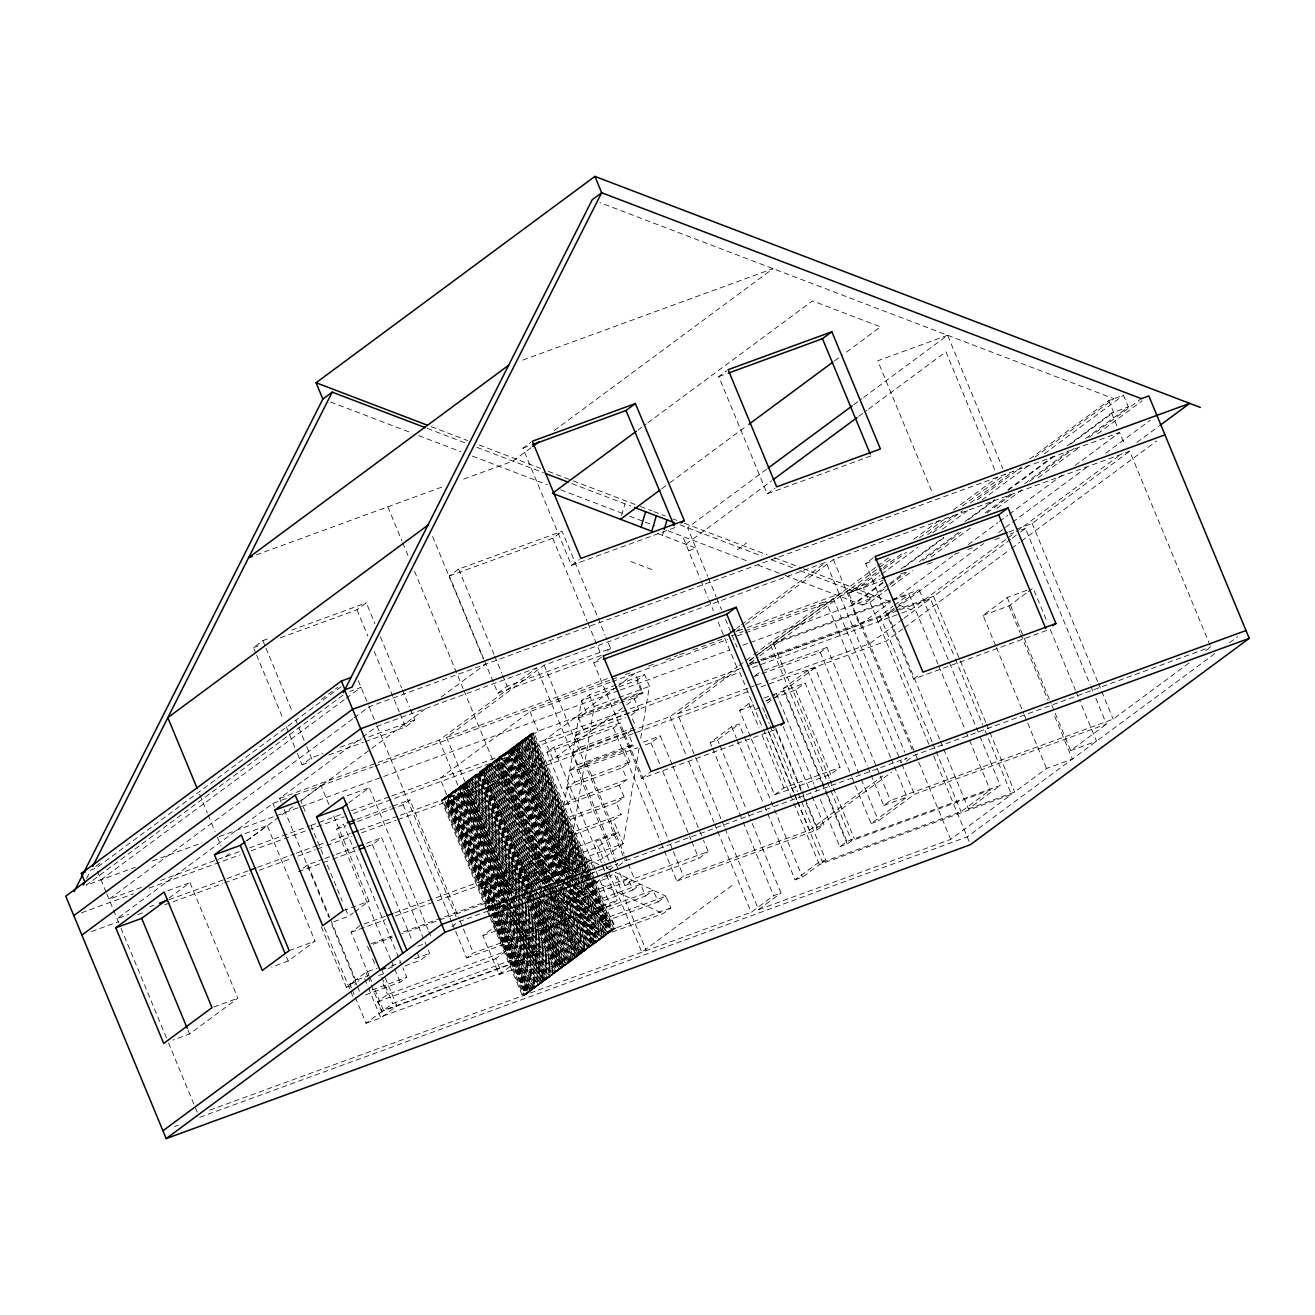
<?xml version="1.0" encoding="UTF-8"?>
<svg xmlns="http://www.w3.org/2000/svg" width="1315" height="1315" viewBox="0 0 1315 1315"><rect width="100%" height="100%" fill="white"/><g stroke="black" fill="none" stroke-linecap="round" stroke-linejoin="round"><path stroke-width="0.75" stroke-dasharray="5 3.75" d="M616.012 685.066L589.334 694.83L581.542 700.583L558.102 840.384L557.05 854.273L564.825 848.504L599.13 864.678M589.334 694.83L594.183 706.549L567.817 863.856L558.119 840.416L565.894 834.647L621.173 814.462L616.308 802.742L624.099 796.972L619.234 785.252L627.025 779.499L622.176 767.779L629.951 762.026L625.102 750.306L632.877 744.537L628.028 732.817L634.257 728.214M639.074 748.268L623.096 843.655L603.01 858.514L486.566 901.054L506.637 886.211L623.096 843.655L613.382 820.215L621.173 814.462M640.75 738.274L649.446 686.348L644.597 674.628L617.918 684.375M621.617 515.447L625.019 503.859M662.497 535.337L663.631 531.474M86.593 878.552L90.932 869.971L96.11 868.081L341.358 686.578M255.866 653.243L253.516 647.572L262.868 640.635L268.622 638.531M674.907 527.562L571.466 565.368L522.926 448.185L530.75 442.382M531.063 447.708L512.949 461.105L460.99 480.09M554.092 430.646L773.006 268.638L520.247 361.017M280.325 637.759L356.957 609.765L366.31 602.845L374.923 623.622M638.038 430.005L646.257 423.907M647.917 422.69L812.506 300.888L880.54 326.843L844.329 353.653M483.772 659.177L449.319 576.019L458.672 569.083L562.113 531.276L597.355 616.341M871.007 455.911L767.27 493.815L718.73 376.632L726.554 370.83M95.864 866.322L102.455 861.44M321.353 699.432L337.824 687.252M449.319 576.019L552.76 538.213L562.113 531.276M342.952 695.175L86.198 885.192L135.33 867.243M100.976 879.784L344.563 699.514M346.207 698.298L361.033 687.334L349.938 691.378M661.626 488.851L668.217 483.986M669.861 482.769L747.216 425.518M834.45 360.951L842.685 354.869M352.634 718.976L109.03 899.246L143.647 886.589M354.277 717.743L369.088 706.796L1119.64 432.504L1124.769 444.881M297.354 753.413L302.055 764.755L311.408 757.818L322.898 753.627M571.466 565.368L579.29 559.582M286.374 798.468L272.879 803.399L117.084 918.692L128.656 914.467M281.147 802.199L279.585 798.435L360.885 738.274M362.513 737.074L377.142 726.242L536.75 667.921L615.469 857.972M169.043 898.112L189.985 882.612L237.867 998.233L189.557 1033.985L172.939 1040.066M246.612 840.696L267.142 825.508L315.025 941.145L288.199 961.002L271.564 967.084M225.44 856.706L232.032 851.824M246.842 840.86L294.576 805.536M301.151 800.671L370.288 749.517M371.931 748.301L427.901 706.878M441.067 697.131L485.498 664.239M365.274 741.644L405.497 726.948L414.85 720.028L410.165 708.686M766.563 469.258L687.548 527.726L707.634 576.2M853.797 404.691L862.015 398.609M863.659 397.393L947.605 335.259L1002.868 468.682M685.904 544.262L771.478 480.928M858.711 416.362L866.947 410.28M868.59 409.064L945.945 351.812L995.455 471.329M348.754 802.873L369.285 787.685L428.016 929.475M484.545 661.067L497.859 693.202L507.212 686.266L610.653 648.476L605.968 637.134M767.27 493.815L775.094 488.029M279.585 798.435L439.194 740.115L536.75 667.921M512.045 895.482L446.574 737.419L544.131 665.226L826.017 562.212L904.736 752.262M390.719 959.539L336.689 829.107L343.412 824.143L399.004 958.356M303.157 868.196L307.841 864.728L322.997 859.188M737.304 549.834L746.69 542.881M607.546 650.777L610.653 648.476M774.65 729.841L641.654 778.447L593.755 662.826L601.58 657.04M357.598 821.464L403.195 804.796L409.902 799.832L459.231 918.938M610.193 682.321L530.077 711.596L439.9 778.332L492.122 904.309M366.688 846.729L372.375 844.657L381.728 837.737L423.348 938.187M593.986 877.664L533.972 732.767L531.013 733.852L441.38 800.194L486.583 909.323M533.972 732.767L444.339 799.109L492.78 916.062M447.955 797.794L538.131 731.058L643.051 692.709L634.997 673.264L618.609 685.394M616.965 686.611L544.821 740L552.875 759.445L625.019 706.056M619.234 785.252L563.971 805.454L571.762 799.701L566.897 787.981L574.688 782.211L569.822 770.491L577.614 764.738L572.765 753.018L580.54 747.265L575.691 735.545L583.466 729.776L578.616 718.056L586.408 712.303L622.603 699.07M586.408 712.303L581.542 700.583L636.822 680.381L644.597 674.628M595.448 869.494L546.909 752.279L553.615 747.314L620.121 723.02L669.45 842.11M578.616 718.056L633.879 697.87L641.671 692.101L636.822 680.381M626.663 704.84L643.051 692.709M736.597 628.389L739.835 625.989M741.463 624.773L826.017 562.212M333.796 921.716L348.574 916.308L353.275 912.824M354.853 911.673L368.973 901.219L332.859 814.034M735.858 631.71L743.978 625.693M745.605 624.477L833.398 559.516L1129.7 451.226L1210.753 646.931L1205.888 650.547M546.909 752.279L613.415 727.984L620.121 723.02M633.879 697.87L638.745 709.59L630.953 715.344L635.803 727.063M368.841 975.007L351.121 932.236L360.326 925.415M615.519 862.739L577.038 769.867L586.408 762.93L635.655 744.931M1046.559 630.477L913.563 679.082L865.664 563.461L873.489 557.675M400.352 815.185L670.14 716.593L737.386 666.837M739.014 665.62L752.131 655.906M753.774 654.706L825.935 601.3L890.633 757.489M724.302 826.806L677.537 713.897L738.323 668.908L762.749 728.379M749.55 660.59L754.399 657.007M756.01 655.807L770.574 645.04L909.125 594.413L937.957 664.026M829.272 778.25L773.253 643.051L833.316 598.604L883.269 580.342M749.238 660.985L757.44 654.919M759.084 653.719L875.774 567.357M877.417 566.14L888.956 557.593M913.711 539.281L940.093 519.754M953.293 509.99L997.822 477.033M750.076 663.138L758.262 657.073M759.906 655.856L893.049 557.33M919.448 537.802L944.186 519.491M962.333 506.061L1005.202 474.321M883.154 582.857L853.534 604.785L848.668 593.065L881.592 568.705M883.236 567.488L901.334 554.092M927.683 534.597L955.66 513.886M970.47 502.922L1013.257 471.263M1029.727 459.083L1108.726 400.615L1123.503 395.207L1128.352 406.927L1085.565 438.602M853.846 591.175L881.823 570.463M883.466 569.247L906.512 552.201M932.845 532.707L962.481 510.779M977.292 499.815L1021.722 466.924M1034.889 457.193L1113.904 398.724L599.87 202.576M645.238 744.947L650.925 742.86L660.294 735.94L672.064 764.36M848.668 593.065L863.445 587.673L879.916 575.477M881.56 574.261L917.771 547.467M942.461 529.205L968.793 509.71M981.96 499.963L1029.694 464.639M1044.505 453.675L1123.503 395.207M755.139 675.696L760.497 671.718M882.809 582.364L851.528 605.508L859.583 624.97L890.863 601.826M900.907 568.968L943.71 537.293M965.095 521.463L994.732 499.536M1007.898 489.788L1052.329 456.913M1067.155 445.949L1111.586 413.058L1128.352 406.927M904.556 567.028L944.055 537.786M968.744 519.524L995.077 500.029M1008.243 490.281L1055.978 454.957M1070.788 443.993L1113.575 412.335L1108.726 400.615M888.052 584.764L868.311 599.377L863.445 587.673M889.696 583.548L902.863 573.8M919.333 561.62L958.832 532.394M985.165 512.899L1009.854 494.637M1024.664 483.673L1067.468 451.998M351.401 987.927L349.856 984.212L365.964 972.295L377.043 968.234M785.039 575.411L862.541 604.999L888.332 585.915M889.976 584.698L906.413 572.535M922.834 560.371L960.624 532.411M986.908 512.949L1011.564 494.719M1029.629 481.339L1073.993 448.514M1088.787 437.566L1141.354 398.659M321.255 926.631L346.371 987.286L355.74 980.349L368.989 975.516M564.842 848.537L509.579 868.722L481.717 889.351L598.161 846.794L618.231 831.935L501.788 874.491L506.637 886.211L519.507 892.277L471.97 777.543L474.929 776.475M862.541 604.999L870.02 602.254L889.828 587.608M891.471 586.391L912.922 570.513M931.069 557.083L970.667 527.792M997.066 508.248L1021.804 489.936M1038.308 477.723L1079.549 447.199M1097.696 433.769L1142.242 400.812M641.654 778.447L651.04 771.494M750.471 736.712L739.589 710.462L748.958 703.541L752.706 702.161M753.791 676.683L820.297 652.388L827.004 647.424L876.332 766.514M451.834 926.664L458.212 921.947L617.803 863.626L609.667 869.642M892.507 600.61L953.408 555.538M968.218 544.574L997.838 522.647M999.499 521.43L1007.717 515.332M1009.361 514.116L1062.043 475.142M1075.21 465.395L1119.64 432.504M509.579 868.722L514.428 880.442L522.203 874.689M760.695 659.555L879.998 615.962L892.934 606.379M894.562 605.179L909.125 594.413M711.76 746.361L710.182 742.581L731.65 726.702L739.046 723.99L770.36 799.619M766.481 700.928L774.749 694.813M827.365 794.194L783.51 688.32L807.657 670.453L815.053 667.757L860.47 777.395M939.617 739.326L887.395 613.25L896.929 606.199M898.523 605.015L919.185 589.728L979.215 734.608M710.182 742.581L717.579 739.885L739.046 723.99M767.27 703.114L773.878 698.216M775.521 696.999L783.789 690.885L821.365 781.636M815.053 667.757L790.89 685.625L783.51 688.32M405.102 965.818L420.258 960.279L429.627 953.359L424.12 940.093M878.091 621.716L894.578 609.503M896.238 608.286L983.669 543.572M998.512 532.591L1089.247 465.444M1105.751 453.231L1150.296 420.258M365.488 994.88L400.122 982.223L406.828 977.259L402.916 967.807M773.286 698.15L795.756 689.948L805.109 683.011L840.055 767.385L830.702 774.321L774.551 794.835L751.243 738.586M505.683 951.271L495.771 958.602L501.64 972.738L383.405 1015.953L377.553 1001.8L387.465 994.469L505.683 951.271L490.922 915.635M577.482 854.487L569.691 860.257L514.428 880.442M901.794 613.053L910.917 609.716L1006.6 538.903M1008.26 537.687L1014.851 532.789M1016.511 531.572L1122.09 453.445M1136.933 442.448L1158.384 426.57M902.501 619.381L869.642 643.693L765.905 681.597M904.145 618.165L930.428 598.703L954.591 657.04M887.395 613.25L933.568 596.385L1010.676 539.314M1012.303 538.114L1018.878 533.249M1020.506 532.033L1025.437 528.4L1090.135 684.573M1009.049 531.868L1032.143 523.436L1129.7 451.226M355.247 997.23L366.047 1023.267L392.692 1003.542L540.465 949.545L513.82 969.27L499.043 974.662L482.852 935.606L498.96 923.689L513.738 918.281L529.912 957.353L382.139 1011.35L368.266 977.867M590.106 860.454L582.331 866.207L527.068 886.409L534.843 880.639L590.106 860.454L593.575 868.82M902.632 628.965L886.146 641.161L760.777 686.972M904.293 627.732L1009.871 549.604M1011.531 548.371L1019.766 542.273M1021.426 541.057L1156.707 440.936M482.852 935.606L497.629 930.198L513.738 918.281M366.047 1023.267L380.824 1017.859L396.916 1005.942L384.588 976.19M455.664 931.464L466.628 957.928L473.334 952.964L520.247 935.82L596.665 879.258M550.262 893.296L552.333 898.326L558.563 893.707M512.834 897.356L527.644 933.124L602.434 877.763M618.691 865.73L625.2 860.914L907.071 757.917L900.578 762.716M552.333 898.326L607.612 878.124L612.28 874.672M995.619 645.616L983.094 615.371L1007.241 597.487L1027.557 590.057M628.028 878.321L572.765 898.523L564.973 904.276L620.236 884.091L628.028 878.321L632.877 890.041L577.614 910.243L585.389 904.473L640.668 884.288L645.517 896.008L590.254 916.193L598.029 910.44L653.292 890.239L658.158 901.959L602.878 922.16L598.029 910.44M499.043 974.662L515.135 962.744M616.291 864.645L624.937 885.488L634.29 878.568L708.177 851.561L703.476 840.186M983.094 615.371L1008.95 605.919L1026.653 592.802M1028.264 591.619L1033.097 588.035L1047.2 622.061M913.563 679.082L919.826 674.447M466.628 957.928L610.341 905.41L617.047 900.446L605.295 872.092M632.877 890.041L640.668 884.288M774.551 794.835L783.904 787.915L840.055 767.385M602.878 922.16L610.67 916.391L665.932 896.205L670.798 907.925L663.007 913.678L605.377 934.521M645.517 896.008L653.292 890.239M624.937 885.488L698.824 858.481L708.177 851.561M664.305 850.854L676.831 881.116L683.537 876.152L809.53 830.11L882.694 775.965M494.572 911.903L528.088 992.825L525.408 994.814L493.552 917.936M489.032 905.065L525.671 993.515L528.614 992.431L529.698 991.625L496.955 912.594M494.522 912.972L527.282 992.315L530.224 991.231L531.309 990.442L495.443 903.882M496.149 912.084L528.893 991.132L531.835 990.047L532.92 989.242L501.738 913.974M494.111 903.767L529.961 990.327L534.531 988.058L504.122 914.665M531.572 989.143L536.142 986.858L505.733 913.481M533.183 987.943L537.753 985.675L507.343 912.281M534.794 986.76L539.364 984.491L509.743 912.972M503.415 904.243L536.931 985.165L539.89 984.08L540.975 983.291L508.231 904.26M508.921 912.462L538.542 983.982L541.501 982.897L542.569 982.108L512.965 910.588M508.987 907.514L540.153 982.782L543.111 981.697L544.18 980.908L514.576 909.405M509.694 904.276L541.764 981.598L544.722 980.513L545.791 979.724L511.502 896.912M514.543 910.769L543.374 980.398L546.333 979.313L547.402 978.524L518.57 908.895M514.592 905.821L544.985 979.215L547.944 978.13L549.013 977.341L518.62 903.947M513.08 897.093L546.596 978.015L549.555 976.93L550.623 976.141L518.669 898.983M517.814 903.438L548.207 976.831L551.166 975.746L552.234 974.957L524.175 907.202M521.759 907.892L549.818 975.631L552.777 974.547L553.845 973.757L524.225 902.254M521.808 902.928L551.429 974.448L554.388 973.363L555.456 972.574L527.397 904.819M552.497 973.642L557.067 971.374L524.34 892.343M554.108 972.459L558.678 970.191L531.391 904.325M555.719 971.259L560.289 968.991L531.457 899.361M557.33 970.075L561.899 967.807L529.945 890.65M530.882 901.137L558.941 968.876L563.51 966.607L537.013 902.632M534.597 903.306L561.094 967.298L564.053 966.213L565.121 965.424L537.062 897.668M536.208 902.123L562.705 966.098L565.664 965.013L566.732 964.224L538.673 896.485M537.819 900.923L564.316 964.914L567.275 963.829L568.343 963.04L541.846 899.049M540.202 901.613L565.927 963.714L568.885 962.629L569.954 961.84L544.229 899.739M538.69 892.901L567.538 962.531L570.48 961.446L571.565 960.657L542.717 891.028M543.424 899.23L569.148 961.331L572.091 960.246L573.176 959.457L545.889 893.592M545.807 899.92L570.759 960.147L573.702 959.062L574.787 958.273L548.273 894.282M545.856 894.973L572.37 958.947L575.312 957.862L576.397 957.073L546.777 885.57M547.467 893.773L573.981 957.764L578.008 955.89L553.056 895.663M550.64 896.353L575.576 956.564L578.534 955.479L579.619 954.69L554.667 894.479M549.374 889.91L576.66 955.775L580.145 954.295L581.23 953.507L553.944 887.641M554.108 896.238L578.271 954.575L581.756 953.096L582.841 952.307L558.678 893.97M554.157 891.291L579.882 953.391L584.435 951.123L560.124 892.556M581.493 952.192L586.046 949.923L562.672 893.477M558.694 890.386L583.63 950.614L586.589 949.529L587.657 948.74L561.16 884.748M560.305 889.203L585.241 949.414L589.268 947.54L565.894 891.093M563.478 891.767L586.852 948.23L590.879 946.356L568.277 891.784M507.409 751.325L588.462 947.03L592.49 945.156L566.765 883.055M565.91 887.51L590.073 945.847L594.101 943.973L571.499 889.4M569.083 890.074L591.684 944.647L595.711 942.773L573.899 890.091M566.009 877.598L593.295 943.463L597.322 941.589L571.598 879.488M573.077 889.581L594.906 942.263L597.865 941.178L598.933 940.389L577.104 887.707M573.126 884.617L596.517 941.08L600.544 939.206L578.715 886.507M571.63 875.905L598.128 939.88L602.155 938.006L577.219 877.795M576.348 882.234L599.739 938.696L603.766 936.822L581.937 884.124M600.807 937.891L605.377 935.623L584.337 884.814M602.418 936.707L606.988 934.439L585.948 883.631M604.029 935.507L615.519 928.111L610.67 916.391M658.158 901.959L665.932 896.205L615.387 872.338L620.236 884.091M731.962 885.57L641.852 952.257L608.451 871.631M805.224 799.175L816.911 827.398L891.702 772.053M906.331 761.221L914.467 755.205L1210.753 646.931M676.831 881.116L817.223 829.814L823.93 824.834L810.615 792.698M871.188 775.258L883.729 805.503L890.436 800.539L1113.197 719.124L1189.615 662.579M209.71 1110.172L751.21 912.298L773.615 895.712L780.995 893.016L750.471 819.278M767.681 813.656L795.082 879.817L818.357 862.607L825.738 859.895L801.46 801.295M820.248 799.454L839.825 846.712L846.926 841.452L1000.255 785.417L979.987 736.499M855.424 785.762L871.089 823.568L906.988 797.005L891.406 759.363M725.075 828.68L758.591 909.602L780.995 893.016M795.082 879.817L802.479 877.121L819.377 864.613L1011.498 794.408L983.423 726.669M797.58 802.068L822.516 862.278L825.738 859.895M839.825 846.712L847.205 844.016L851.643 840.729L990.179 790.101L969.139 739.293M871.089 823.568L878.469 820.872L914.385 794.293L1106.49 724.088L1094.031 693.991M822.516 862.278L961.068 811.651L990.179 790.101M940.389 741.216L968.448 808.955L1000.255 785.417M758.591 909.602L950.696 839.397L1011.498 794.408M968.448 808.955L1014.638 792.074L1046.51 768.486L1072.382 759.034L1053.578 713.667M1051.869 705.235L1070.673 750.618L1106.49 724.088M1214.797 653.637L967.199 836.866L199.568 1117.388M1229.509 642.739L1237.793 636.608M522.926 448.185L530.57 445.39M718.73 376.632L726.39 373.822M256.244 554.914L443.665 486.419M947.605 335.259L877.73 360.803L932.993 494.226M291.601 630.132L366.31 602.845M253.516 647.572L259.252 645.468M688.616 550.821L695.997 548.125L657.138 533.298M340.141 747.331L361.214 739.622M368.874 736.827L414.85 720.028M302.055 764.755L309.715 761.944M328.865 754.958L363.351 742.35M497.859 693.202L601.3 655.396L587.986 623.261M593.755 662.826L601.465 660.015M865.664 563.461L873.374 560.65M446.574 737.419L607.645 678.556M737.781 631.003L745.473 628.192M747.397 627.485L880.146 578.978M295.217 795.049L373.082 766.777M375.005 766.086L610.111 680.167M612.034 679.461L617.82 677.356M625.529 674.529L631.299 672.425M648.64 666.08L654.426 663.976M665.998 659.752L677.554 655.528M679.477 654.821L685.263 652.7M692.972 649.889L721.869 639.32M731.518 635.803L743.074 631.578M744.997 630.871L825.935 601.3M900.561 574.03L906.331 571.926M927.453 564.201L933.223 562.097M954.345 554.371L960.114 552.267M967.807 549.456L973.56 547.352M994.699 539.627L1000.452 537.523M1010.068 534.005L1013.914 532.608M1021.591 529.797L1025.437 528.4M612.1 681.63L727.606 639.419M737.255 635.885L835.321 600.051M152.507 860.963L202.115 842.833M219.309 836.554L618.51 690.671M620.433 689.964L729.71 650.037M742.811 645.238L748.531 643.15M750.454 642.46L871.911 598.062L796.216 569.181M347.111 795.789L369.285 787.685M244.968 833.611L267.142 825.508M594.183 706.549L649.446 686.348M773.253 643.051L890.386 600.248M892.31 599.541L919.185 589.728M624.51 698.38L641.671 692.101M528.071 737.14L525.112 738.225L585.126 883.121M526.46 738.34L523.502 739.408L578.074 871.138M524.849 739.523L521.891 740.608L576.463 872.322M523.239 740.723L520.28 741.791L576.397 877.286M521.628 741.907L518.669 742.991L575.576 880.36M520.017 743.106L517.058 744.175L570.841 874.015M518.406 744.29L515.447 745.375L572.354 882.743M510.352 750.257L506.867 751.72L588.199 948.329M508.741 751.44L505.798 752.525L559.582 882.365M749.155 663.779L758.771 660.262M507.146 752.64L504.187 753.709L559.516 887.313M505.535 753.824L502.577 754.909L554.01 879.094M751.769 663.993L759.445 661.182M761.369 660.475L897.767 610.637M899.69 609.93L930.428 598.703M160.562 880.409L239.84 851.446M249.456 847.928L309.699 825.919M311.014 825.426L342.245 814.018M351.417 810.665L390.111 796.528M391.804 795.904L740.592 668.447M747.068 666.08L861.588 624.231L914.845 752.837M502.314 756.207L499.355 757.292L552.349 885.242M500.703 757.407L497.744 758.476L550.738 886.442M81.53 912.807L133.604 893.773M149.022 888.135L240.168 854.832M251.247 850.772L344.283 816.779M353.472 813.426L739.507 672.36M752.722 667.527L899.97 613.711M583.466 729.776L638.745 709.59M492.648 763.357L489.147 764.837L570.48 961.446M491.037 764.557L487.536 766.02L568.885 962.629M489.427 765.741L485.925 767.22L536.98 890.699M487.816 766.941L484.331 768.404L565.664 965.013M486.205 768.124L482.72 769.604L534.942 895.679M575.691 735.545L625.233 717.431M484.594 769.324L481.635 770.393L532.296 892.704M476.54 775.275L473.581 776.36L524.258 898.671M356.71 819.278L390.9 806.785M392.807 806.095L409.902 799.832M764.311 670.321L827.004 647.424M473.318 777.658L470.376 778.743L517.913 893.526M471.707 778.858L468.765 779.927L520.987 906.002M470.096 780.042L467.154 781.126L513.918 894.019M167.81 890.715L189.985 882.612M336.689 829.107L346.19 825.639M468.485 781.241L465 782.704L511.765 895.614M466.874 782.425L463.39 783.904L509.382 894.923M460.447 787.192L457.488 788.277L505.026 903.06M458.836 788.392L455.878 789.46L502.642 902.369M457.226 789.575L454.267 790.66L501.031 903.553M455.615 790.775L452.656 791.844L497.859 900.989M454.004 791.959L451.045 793.044L496.248 902.189M452.393 793.159L449.434 794.227L493.865 901.498M450.782 794.342L447.823 795.427L495.377 910.21M580.54 747.265L633.912 727.754M447.56 796.726L444.602 797.811L488.26 903.191M149.844 906.725L153.707 905.312M169.109 899.69L224.996 879.258M226.92 878.552L248.124 870.809M257.756 867.292L294.379 853.912M296.302 853.205L317.49 845.463M319.43 844.756L323.276 843.342M330.986 840.532L350.25 833.496M359.899 829.962L398.429 815.892M677.537 713.897L754.383 685.805M756.289 685.115L763.982 682.304M572.765 753.018L628.028 732.817M91.508 931.546L118.514 921.684M137.796 914.632L145.521 911.821M164.802 904.769L222.662 883.631M224.586 882.924L249.669 873.752M259.302 870.234L290.171 858.958M297.88 856.131L315.238 849.786M317.162 849.095L324.887 846.268M326.81 845.561L351.894 836.406M361.526 832.872L396.242 820.182M398.182 819.492L749.205 691.213M577.614 764.738L632.877 744.537M324.887 858.498L334.372 855.046M336.262 854.339L357.105 846.729M366.573 843.277L381.728 837.737M643.232 742.17L660.294 735.94M763.933 698.068L805.109 683.011M569.822 770.491L625.102 750.306M298.472 871.664L321.222 863.347M323.112 862.656L330.69 859.895M332.58 859.188L357.22 850.197M577.038 769.867L637.66 747.709M739.589 710.462L754.563 704.988M765.807 700.879L771.412 698.84M754.925 709.475L762.322 706.78L764.656 712.451M574.688 782.211L629.951 762.026M566.897 787.981L622.176 767.779M571.762 799.701L627.025 779.499M624.099 796.972L568.82 817.174L561.045 822.927L616.308 802.742M343.116 910.67L368.973 901.219M558.119 840.416L613.382 820.215M289.168 950.597L315.025 941.145M364.173 924.018L385.279 916.308M394.878 912.791L508.1 871.418L498.895 878.223L435.561 901.367M615.831 833.973L595.876 841.271L604.571 862.262M351.121 932.236L385.673 919.612M395.273 916.095L433.654 902.074M371.126 943.677L392.1 936.017M403.541 931.842L489.344 900.479L485.761 903.142L401.848 933.798M373.246 944.252L392.314 937.283M213.852 1007.011L237.867 998.233M539.692 892.359L594.972 872.174M603.947 876.546L609.667 874.459M417.923 946.208L423.479 944.186M391.097 966.065L400.335 962.695M387.941 968.58L395.519 965.818M414.472 958.898L429.627 953.359M349.856 984.212L359.094 980.826M346.371 987.286L355.839 983.817M378.589 975.516L386.166 972.738M372.194 989.916L406.828 977.259M527.644 933.124L617.047 900.446M816.911 827.398L823.93 824.834M883.729 805.503L906.988 797.005M377.553 1001.8L495.771 958.602M1070.673 750.618L1096.529 741.167L1079.303 699.564M531.26 956.35L383.487 1010.364L375.005 989.899M670.798 907.925L612.56 929.195L522.449 995.899L490.495 918.741M610.209 930.938L613.431 929.672L590.04 873.209M608.598 932.138L611.82 930.856L591.553 881.938M607.251 933.124L610.209 932.056L589.942 883.121M606.988 933.321L609.946 932.253M605.64 934.324L609.141 932.845L527.808 736.236L530.75 735.151L587.657 872.519M603.766 935.705L606.725 934.636M602.155 936.905L605.114 935.82M600.544 938.088L603.503 937.02M598.933 939.288L602.155 938.006M597.322 940.472L600.544 939.206M595.711 941.672L598.933 940.389M594.101 942.855L597.322 941.589M592.49 944.055L595.711 942.773M590.879 945.238L594.101 943.973M589.268 946.438L592.49 945.156M587.657 947.622L590.879 946.356M586.046 948.822L589.268 947.54M584.435 950.005L587.657 948.74M583.104 951.008L586.046 949.923M582.824 951.205L585.783 950.12M581.214 952.389L584.172 951.32M579.603 953.589L582.561 952.504M577.992 954.772L580.951 953.704M576.381 955.972L579.34 954.887M574.787 957.156L578.008 955.89M573.176 958.356L576.397 957.073M571.565 959.539L574.787 958.273M569.954 960.739L573.176 959.457M568.343 961.923L571.565 960.657M566.732 963.122L569.954 961.84M565.121 964.306L568.343 963.04M563.51 965.506L566.732 964.224M561.899 966.689L565.121 965.424M560.289 967.889L563.51 966.607M558.678 969.073L561.637 968.004M557.067 970.273L560.026 969.188M555.456 971.456L558.415 970.388M553.845 972.656L556.804 971.571M552.234 973.84L555.193 972.771M550.623 975.04L553.845 973.757M549.013 976.223L552.234 974.957M547.402 977.423L550.623 976.141M545.791 978.607L549.013 977.341M544.18 979.807L547.402 978.524M542.569 980.99L545.791 979.724M540.958 982.19L544.18 980.908M539.347 983.373L542.569 982.108M537.736 984.573L540.975 983.291M536.405 985.56L539.364 984.491M536.126 985.757L539.084 984.688M534.515 986.957L537.473 985.872M532.904 988.14L535.863 987.072M531.309 989.34L534.252 988.255M529.698 990.524L532.641 989.455M528.088 991.724L531.309 990.442M526.477 992.907L529.698 991.625M524.866 994.107L528.088 992.825M174.5 1126.544L178.363 1125.13M431.221 426.668L467.68 440.591M479.186 444.98L540.596 468.403M548.273 471.329L571.285 480.123M573.209 480.846L638.449 505.749M640.372 506.472L651.878 510.878M653.802 511.601L665.308 515.99M672.984 518.932L676.831 520.395M684.507 523.321L767.007 554.798M774.683 557.724L801.542 567.981M803.465 568.721L891.734 602.385M899.411 605.327L910.917 609.716M427.342 428.427L467.285 443.681M476.803 447.314L543.342 472.693M571.844 483.575L630.641 506.012M680.085 524.882L761.911 556.097M771.428 559.73L794.309 568.458M330.525 401.995L411.069 432.717M418.745 435.643L460.924 451.752M472.43 456.141L547.237 484.676M560.65 489.805L622.028 513.212M629.688 516.138L643.117 521.266M645.04 522.006L654.623 525.655M668.053 530.783L748.597 561.521M758.18 565.171L783.115 574.688M630.937 561.554L652.371 569.74M606.346 868.097L613.579 871.5M561.916 866.01L576.611 872.946M583.975 876.415L591.323 879.883L589.054 874.212M593.164 880.738L663.007 913.678M526.855 895.745L530.537 897.471M537.884 900.939L607.744 933.88M1111.586 413.058L1117.454 427.211M1032.143 523.436L1097.614 681.499M1098.403 683.373L1113.197 719.124M1090.908 686.463L1093.242 692.101M1050.323 629.622L1075.391 690.112M1076.163 692.002L1078.514 697.673M1007.241 597.487L1051.096 703.344M1008.95 605.919L1019.914 632.384M1020.687 634.274L1048.104 700.435M996.392 647.506L1023.81 713.667M1024.582 715.557L1026.933 721.228M1027.722 723.119L1046.51 768.486M933.568 596.385L985.79 722.461M986.562 724.335L1014.638 792.074M955.364 658.914L982.65 724.779M938.729 665.916L965.243 729.891M966.015 731.781L968.35 737.419M879.998 615.962L932.22 742.038M933.009 743.912L935.343 749.566M936.116 751.44L961.068 811.651M870.02 602.254L929.015 744.668M933.683 755.961L969.139 841.551M915.635 754.711L917.969 760.366M918.741 762.24L950.696 839.397M833.398 559.516L912.133 749.566M833.316 598.604L901.137 762.306M901.909 764.196L914.385 794.293M877.121 768.404L879.472 774.075M880.245 775.965L890.436 800.539M820.297 652.388L867.275 765.807M868.064 767.697L870.415 773.368M861.243 779.285L878.469 820.872M807.657 670.453L851.512 776.31M852.301 778.201L854.651 783.871M795.756 689.948L830.702 774.321M830.044 780.14L854.323 838.756M770.574 645.04L826.691 780.518M827.48 782.409L851.643 840.729M828.138 796.085L846.926 841.452M822.154 783.526L847.205 844.016M776.392 693.597L813.985 784.332M814.758 786.222L817.108 791.893M783.214 726.538L809.843 790.808M775.603 727.672L801.328 789.773M802.101 791.646L804.435 797.301M775.719 729.611L802.347 793.882M803.12 795.772L805.47 801.443M806.259 803.334L817.223 829.814M765.445 714.341L769.357 723.792M770.146 725.683L797.548 791.844M798.337 793.734L800.687 799.405M708.407 578.074L716.165 596.796M716.938 598.654L721.59 609.897M725.469 619.25L737.09 647.325M768.996 732.258L793.931 792.468M794.72 794.359L797.054 799.997M797.827 801.887L809.53 830.11M767.96 730.565L796.791 800.194M763.259 729.118L790.167 794.539M790.545 794.983L819.377 864.613M683.373 538.164L700.238 578.896M701.01 580.77L707.996 597.618M708.769 599.492L713.42 610.719M718.072 621.946L737.764 669.483M748.958 703.541L759.051 727.902M762.158 735.414L783.904 787.915M771.149 801.509L802.479 877.121M731.65 726.702L736.351 738.044M737.14 739.934L763.768 804.205M764.541 806.095L766.892 811.766M717.579 739.885L719.141 743.665M719.93 745.556L746.542 809.826M747.331 811.717L749.682 817.388M712.533 748.251L742.285 820.1M743.074 821.99L773.615 895.712M670.14 716.593L685.723 754.235M688.846 761.763L713.798 821.974M714.571 823.847L716.905 829.502M717.694 831.376L751.21 912.298M672.853 766.267L702.687 838.296M650.925 742.86L659.571 763.719M662.711 771.297L690.967 839.529M691.756 841.419L698.824 858.481M598.128 618.231L605.179 635.244M552.76 538.213L587.213 621.37M670.239 844L672.573 849.671M673.362 851.561L683.537 876.152M613.415 727.984L660.393 841.403M661.166 843.293L663.516 848.964M586.408 762.93L624.083 853.912M624.872 855.818L634.29 878.568M544.131 665.226L625.2 860.914M600.314 839.644L610.439 864.103M615.108 875.395L646.29 950.63M605.344 864.136L607.678 869.757M553.615 747.314L601.382 862.64M602.171 864.53L604.522 870.201M602.747 866.404L604.834 871.434M605.525 873.111L607.612 878.124M530.077 711.596L538.131 731.058M596.237 871.385L610.341 905.41M594.774 879.554L615.042 928.472L612.083 929.557L589.482 874.985M588.249 867.177L532.904 733.573L529.945 734.641L588.413 875.774M589.021 869.051L591.356 874.705M592.144 876.579L613.957 929.261L611.015 930.346L591.52 883.302M589.268 871.335L532.361 733.967L529.403 735.052L586.309 872.404M531.013 733.852L588.693 873.094M588.282 872.338L531.293 734.756L528.334 735.841L585.241 873.209M592.161 881.707L612.363 930.461L609.404 931.546L589.136 882.612M588.43 874.409L590.78 880.047M587.082 874.294L610.472 930.741M586.671 873.522L529.682 735.956L526.723 737.025L581.296 868.755M587.443 875.395L589.778 881.034M590.55 882.907L610.752 931.645L607.793 932.73L582.068 870.629M589.169 881.247L529.14 736.351L526.197 737.436L581.115 870.283M586.013 875.083L588.347 880.738M458.672 569.083L493.914 654.147M494.687 656.037L501.738 673.033M502.511 674.924L507.212 686.266M583.663 873.029L527.529 737.534L524.586 738.619L605.919 935.228M584.435 874.902L608.598 933.239M581.888 872.157L607.53 934.028M582.052 874.212L525.918 738.734L522.976 739.819L579.093 875.297M582.824 876.102L585.159 881.74M585.915 884.995L606.182 933.929M583.548 882.94L524.307 739.918L521.365 741.003L577.482 876.48M578.847 873.012L581.181 878.667M581.97 880.54L604.571 935.113M579.866 877.171L604.308 936.411M577.269 872.831L522.712 741.118L519.754 742.202L573.899 873.176M577.236 874.212L579.57 879.85M580.359 881.74L602.96 936.313M577.844 877.615L580.589 884.009M580.951 885.11L602.697 937.611M576.43 875.905L521.102 742.301L518.143 743.386L599.476 939.995M577.186 879.16L579.52 884.814M580.31 886.688L601.349 937.496M574.671 875.05L601.087 938.795M577.943 884.633L519.491 743.501L516.532 744.586L570.315 874.426M432.569 536.454L483.164 658.601M573.209 878.289L517.88 744.685L514.921 745.769L567.916 873.735M573.997 880.179L576.332 885.817M571.088 876.3L573.422 881.938M574.211 883.828L597.585 940.274M569.905 873.686L516.795 745.49L513.31 746.953L571.762 888.085M570.677 875.56L597.865 941.178M516.269 745.884L570.825 877.598M568.705 875.609L595.974 941.474M568.294 874.87L515.184 746.673L511.699 748.153L566.255 879.883M569.066 876.76L571.4 882.381M572.173 884.255L596.254 942.378M514.658 747.068L569.214 878.798M513.853 746.558L568.409 878.289M569.181 880.162L572.304 887.691M572.551 889.976L594.364 942.658M568.228 879.817L513.573 747.873L510.089 749.336L567.768 888.595M569.017 881.691L571.335 887.313M572.124 889.187L594.643 943.562M513.047 748.268L567.603 879.982M568.376 881.872L570.726 887.51M512.242 747.758L565.236 875.708M567.044 881.757L569.379 887.395M570.151 889.285L592.753 943.858M564.299 875.379L511.962 749.057L508.478 750.536L564.595 886.014M567.406 882.891L593.032 944.762M511.436 749.451L563.658 875.527M510.631 748.942L565.187 880.672M565.96 882.546L568.31 888.2M568.54 890.469L591.421 945.945M509.826 750.651L565.171 884.255M509.02 750.142L565.138 885.62M564.957 887.148L589.81 947.145M561.998 881.675L508.215 751.835L505.256 752.92L562.163 890.288M562.771 883.565L565.105 889.203M560.387 882.875L506.604 753.035L503.645 754.103L584.978 950.712M560.354 884.239L562.688 889.893M562.935 892.162L586.589 949.529M561.883 891.586L504.993 754.218L502.034 755.303L557.379 888.907M556.377 883.368L503.382 755.418L500.423 756.487L581.756 953.096M557.165 885.258L559.5 890.896M557.741 890.041L583.367 951.912M554.766 884.568L501.771 756.602L498.812 757.687L550.262 881.888M555.555 886.442L557.889 892.096M500.966 756.092L553.96 884.058M554.749 885.932L582.019 951.797M550.821 880.113L500.16 757.802L497.202 758.87L550.985 888.726M553.138 887.132L555.472 892.77M556.245 894.66L580.408 952.997M551.034 883.762L553.368 889.4M552.974 888.677L499.092 758.591L496.133 759.676L548.355 885.751M553.746 890.551L580.145 954.295M553.894 892.589L498.549 758.985L495.591 760.07L546.251 882.381M551.527 888.315L578.797 954.18M548.256 882.365L497.481 759.791L494.522 760.859L549.867 894.463M549.029 884.239L551.363 889.861M552.136 891.734L578.534 955.479M549.16 886.261L496.938 760.185L493.98 761.254L549.325 894.857M549.949 888.135L552.284 893.789M549.128 887.625L577.186 955.38M546.645 883.548L495.87 760.974L492.911 762.059L543.572 884.37M547.418 885.422L549.752 891.06M550.525 892.934L576.923 956.679M545.988 883.68L495.328 761.369L492.369 762.453L573.702 959.062M550.097 896.748L575.312 957.862M387.843 506.817L401.963 540.909M402.735 542.799L409.014 557.938M414.504 571.203L463.127 688.583M463.916 690.474L492.369 759.166M547.5 892.408L493.717 762.569L490.758 763.637L542.585 889.006M544.361 886.244L546.695 891.899M492.106 763.752L541.994 884.19M542.766 886.063L545.117 891.718M491.3 763.242L541.188 883.68M543.358 890.88L572.091 960.246M490.495 764.952L541.944 889.137M489.69 764.442L545.035 898.046M488.884 766.135L543.457 897.866M488.079 765.626L539.528 889.828M540.301 891.702L542.635 897.356M487.273 767.335L536.389 885.883M486.468 766.826L535.583 885.373M537.753 892.573L540.087 898.211M540.498 898.934L567.275 963.829M485.662 768.519L534.778 887.066M535.55 888.956L537.884 894.595M484.857 768.009L539.413 899.739M533.167 888.266L484.052 769.719L481.109 770.787L531.77 893.115M533.939 890.14L536.273 895.794M483.246 769.209L533.906 891.521M534.695 893.395L537.03 899.049M535.715 897.57L563.773 965.309M532.197 889.334L482.983 770.508L480.024 771.593L533.808 901.433M537.638 902.468L564.053 966.213M531.556 889.45L482.441 770.902L479.498 771.987L527.825 888.661M533.085 894.595L535.419 900.233M532.542 894.989L534.876 900.627M535.665 902.517L562.163 966.492M529.813 888.661L481.372 771.708L478.413 772.776L559.483 968.481M530.586 890.534L562.442 967.396M529.156 888.759L480.83 772.102L477.887 773.171L530.109 899.263M528.597 890.534L560.552 967.692M531.309 897.34L479.761 772.891L476.803 773.976L526.69 894.397M532.098 899.213L560.831 968.596M530.668 897.488L479.235 773.286L476.277 774.371L557.609 970.98M528.153 894.792L478.15 774.091L475.192 775.16L525.08 895.597M528.926 896.666L531.26 902.287M532.033 904.161L559.22 969.78M530.619 902.435L477.624 774.486L474.666 775.554L522.992 892.227M527.479 896.288L557.872 969.681M523.551 890.452L476.014 775.669L473.055 776.754L554.388 973.363M525.869 897.471L556.261 970.865M523.37 893.427L555.998 972.163M523.502 895.416L474.403 776.869L471.444 777.938L552.777 974.547M524.274 897.29L526.625 902.945M527.364 906.199L554.651 972.064M520.329 892.836L472.792 778.053L469.833 779.138L551.166 975.746M521.118 894.726L523.452 900.364M524.981 905.509L553.04 973.248M520.28 897.8L471.181 779.253L468.222 780.321L549.555 976.93M521.052 899.674L523.403 905.328M518.685 895.4L521.036 901.054M517.896 897.109L469.57 780.436L466.611 781.521L514.938 898.194M467.959 781.636L517.847 902.057M514.691 895.909L517.025 901.548M517.65 904.999L547.944 978.13M466.348 782.82L514.675 899.493M515.447 901.367L517.781 907.021M465.543 782.31L512.308 895.219M512.554 897.504L514.888 903.142M515.661 905.032L546.07 978.409M511.387 894.94L465.28 783.625L461.779 785.088L510.878 903.652M512.16 896.814L546.333 979.313M464.737 784.019L510.73 895.038M463.932 783.51L510.697 896.403M511.469 898.293L513.803 903.931M512.488 902.452L544.459 979.609M509.776 896.14L463.669 784.808L460.168 786.288L508.1 902.271M510.549 898.014L512.883 903.635M513.655 905.509L544.722 980.513M463.127 785.203L513.787 907.514M462.321 784.693L509.086 897.603M514.001 911.18L542.848 980.793M508.165 897.323L462.058 786.008L459.099 787.077L508.198 905.624M508.938 899.197L511.272 904.835M512.045 906.709L543.111 981.697M509.053 901.186L461.516 786.403L458.557 787.471L539.89 984.08M509.842 903.06L512.176 908.714M460.71 785.893L506.686 896.912M508.889 904.145L541.501 982.897M507.459 902.369L459.905 787.586L456.946 788.671L506.061 907.218M513.294 918.445L529.468 957.517M439.194 740.115L507.771 905.706M508.56 907.597L520.247 935.82M508.954 911.098L458.294 788.786L455.335 789.855L502.1 902.764M505.815 904.934L508.149 910.588M506.439 908.402L538.279 985.28M503.448 902.879L456.683 789.97L453.724 791.055L535.057 987.664M504.237 904.753L506.571 910.407M502.889 904.654L536.668 986.464M499.503 898.424L455.072 791.17L452.113 792.238L497.333 901.383M502.626 905.953L504.96 911.591M501.804 905.443L504.927 912.972M505.716 914.845L535.32 986.365M503.349 912.791L453.461 792.353L450.503 793.438L495.722 902.583M498.648 902.863L500.982 908.517M501.755 910.391L533.709 987.549M498.106 903.274L500.44 908.912M501.229 910.802L533.446 988.847M497.843 904.572L451.85 793.553L448.892 794.622L493.322 901.893M498.615 906.446L500.966 912.1M497.037 904.062L532.115 988.749M496.117 903.8L531.835 990.047M494.67 901.991L450.24 794.737L447.281 795.822L494.835 910.605M494.637 903.372L530.504 989.932M496.84 910.605L449.171 795.542L446.212 796.611L490.824 904.046M497.612 912.479L530.224 991.231M496.182 910.72L448.629 795.937L445.67 797.005L490.101 904.276M495.607 912.495L528.351 991.526M496.774 915.552L528.614 992.431M493.782 910.029L447.018 797.12L444.059 798.205L487.717 903.586M380.413 636.855L401.552 687.893M402.324 689.783L409.376 706.796M491.415 905.756L493.766 911.394M490.889 906.15L493.224 911.805M493.996 913.678L526.74 992.71M489.739 903.619L445.949 797.926L442.991 798.994L486.649 904.375M490.511 905.493L492.846 911.114M493.618 912.988L527.003 993.614L524.06 994.699L492.878 919.432M488.786 903.898L445.144 798.517L442.185 799.586L487.388 908.731M489.575 905.772L491.909 911.427M492.698 913.3L526.214 994.222L523.255 995.291L488.177 910.621M488.49 905.46L525.129 993.91M497.629 930.198L513.82 969.27M487.421 906.265L489.755 911.903M487.24 906.709L490.183 913.859M487.372 911.213L489.706 916.851M356.957 609.765L367.921 636.23M374.183 651.352L399.234 711.826M400.023 713.716L405.497 726.948M460.02 920.829L473.334 952.964M358.255 680.644L368.348 705.021M369.088 706.796L376.402 724.466M377.142 726.242L457.423 920.056M403.195 804.796L451.735 922.012M452.524 923.903L454.875 929.573M428.789 931.365L431.928 938.926M372.375 844.657L412.417 941.326M417.118 952.701L420.258 960.279M399.776 960.246L402.127 965.917M262.868 640.635L265.219 646.306M266.008 648.196L292.62 712.467M295.76 720.028L298.094 725.699M298.883 727.59L305.935 744.602M306.707 746.493L312.329 760.218M328.931 804.55L321.074 785.597L300.675 800.687L306.181 813.952M391.508 961.429L393.859 967.1M394.648 968.991L400.122 982.223M256.639 655.133L283.267 719.387M286.391 726.948L288.741 732.619M289.53 734.51L296.565 751.523M381.514 968.744L383.816 974.333M381.909 977.505L392.692 1003.542M367.526 946.34L369.745 951.698M372.704 958.832L374.923 964.191M383.043 983.784L387.465 994.469M310.882 825.327L324.23 857.561M327.369 865.139L342.295 901.153M345.434 908.731L348.574 916.308M369.614 976.881L371.931 982.453M365.964 972.295L367.51 976.009M364.633 978.804L367.723 986.25M368.496 988.107L380.824 1017.859M307.841 864.728L329.818 917.804M330.607 919.695L355.74 980.349M284.27 809.728L328.701 916.982M331.807 924.511L356.76 984.738M357.532 986.612L359.866 992.25M352.173 989.784L354.475 995.373M272.879 803.399L274.441 807.163M324.328 927.601L350.037 989.702M350.826 991.576L353.16 997.23M286.621 957.205L288.199 961.002M199.584 794.26L207.326 812.949M208.099 814.823L215.068 831.639M217.386 837.244L221.051 846.087M187.996 1030.204L189.557 1033.985M97.507 871.418L106.104 892.178M106.827 893.937L120.207 926.22M120.98 928.111L167.745 1041.003M168.534 1042.894L198.154 1114.397"/><path stroke-width="1.5" d="M641.062 527.151L645.599 511.716M656.317 515.809L651.78 531.244L552.448 493.339L636.394 431.221M664.207 529.551L667.034 519.902M74.133 891.619L322.849 399.07L332.202 392.133L425.435 427.704M83.338 885.011L84.867 881.987L81.333 873.472L341.39 681.022L350.99 677.521M92.757 866.338L332.202 392.133M343.396 692.545L592.26 199.683L601.662 192.73L1141.354 398.659L1148.833 395.93L1249.25 638.35L970.437 844.674L166.167 1138.593L65.75 896.173L344.563 689.833L352.026 687.104L601.662 192.73L594.906 176.407L316.093 382.747L322.849 399.07M508.658 365.241L248.601 557.708L252.414 556.311M532.707 446.492L539.281 441.61M427.901 525.178L167.843 717.645L197.266 788.655M532.476 444.7L626.006 410.51L635.392 403.557L684.31 520.609L681.17 522.926M822.171 338.826L831.869 331.774L880.409 448.957L776.672 486.862L728.132 369.679L831.869 331.774M73.804 915.618L352.617 709.295L1189.73 403.376L1160.027 425.353M620.483 519.31L659.982 490.068M748.86 424.301L832.806 362.167M81.859 935.08L360.672 728.74L1164.959 434.838M115.802 927.815L164.112 892.063L212.011 1007.684L163.701 1043.436L115.802 927.815L141.675 918.363L167.432 899.296M214.444 854.832L241.27 834.959L289.168 950.597L262.326 970.454L214.444 854.832L240.3 845.381L245.034 841.879M274.819 810.139L295.217 795.049L343.116 910.67L322.717 925.76L274.819 810.139L298.834 801.361M768.207 468.041L852.153 405.908M385.558 968.103L380.019 970.125L316.586 816.993L343.429 797.137L406.845 950.268M773.138 479.712L857.068 417.578M316.586 816.993L342.442 807.541L347.176 804.04M603.388 659.308L726.751 614.22L736.153 607.267L784.036 722.888L780.913 725.206M611.491 677.143L728.461 634.405L734.97 629.589M162.929 1130.785L441.741 924.445L1246.012 630.526M875.313 559.943L998.66 514.855L1008.063 507.902L1055.945 623.524L1052.822 625.841M166.167 1138.593L444.963 932.253L1249.25 638.35M635.392 403.557L532.328 441.232L580.868 558.415L684.31 520.609M728.313 373.131L822.467 338.711L870.234 454.02M736.153 607.267L603.158 655.873L651.04 771.494L784.036 722.888M1008.063 507.902L875.067 556.508L922.949 672.129L1055.945 623.524M882.069 578.271L1007.126 532.575M81.333 873.472L85.179 872.075M347.209 822.746L354.803 819.968M349.987 824.242L353.801 822.861M159.477 903.208L167.186 900.397M250.047 870.103L255.833 867.999M352.19 832.789L357.959 830.669M358.995 846.038L362.776 844.657M359.11 849.506L364.797 847.419M387.202 915.602L392.955 913.498M594.906 176.407L1200.316 407.42M316.093 382.747L427.375 425.205M545.248 473.416L568.031 482.112M634.372 507.426L674.496 522.745M626.006 410.51L674.118 525.671M998.66 514.855L1045.77 628.586M726.751 614.22L773.861 727.951M728.461 634.405L767.434 728.494M341.39 681.022L344.925 689.52M344.563 689.833L444.963 932.253M342.442 807.541L402.735 953.112M240.3 845.381L285.043 953.424M141.675 918.363L187.207 1028.297"/></g></svg>
